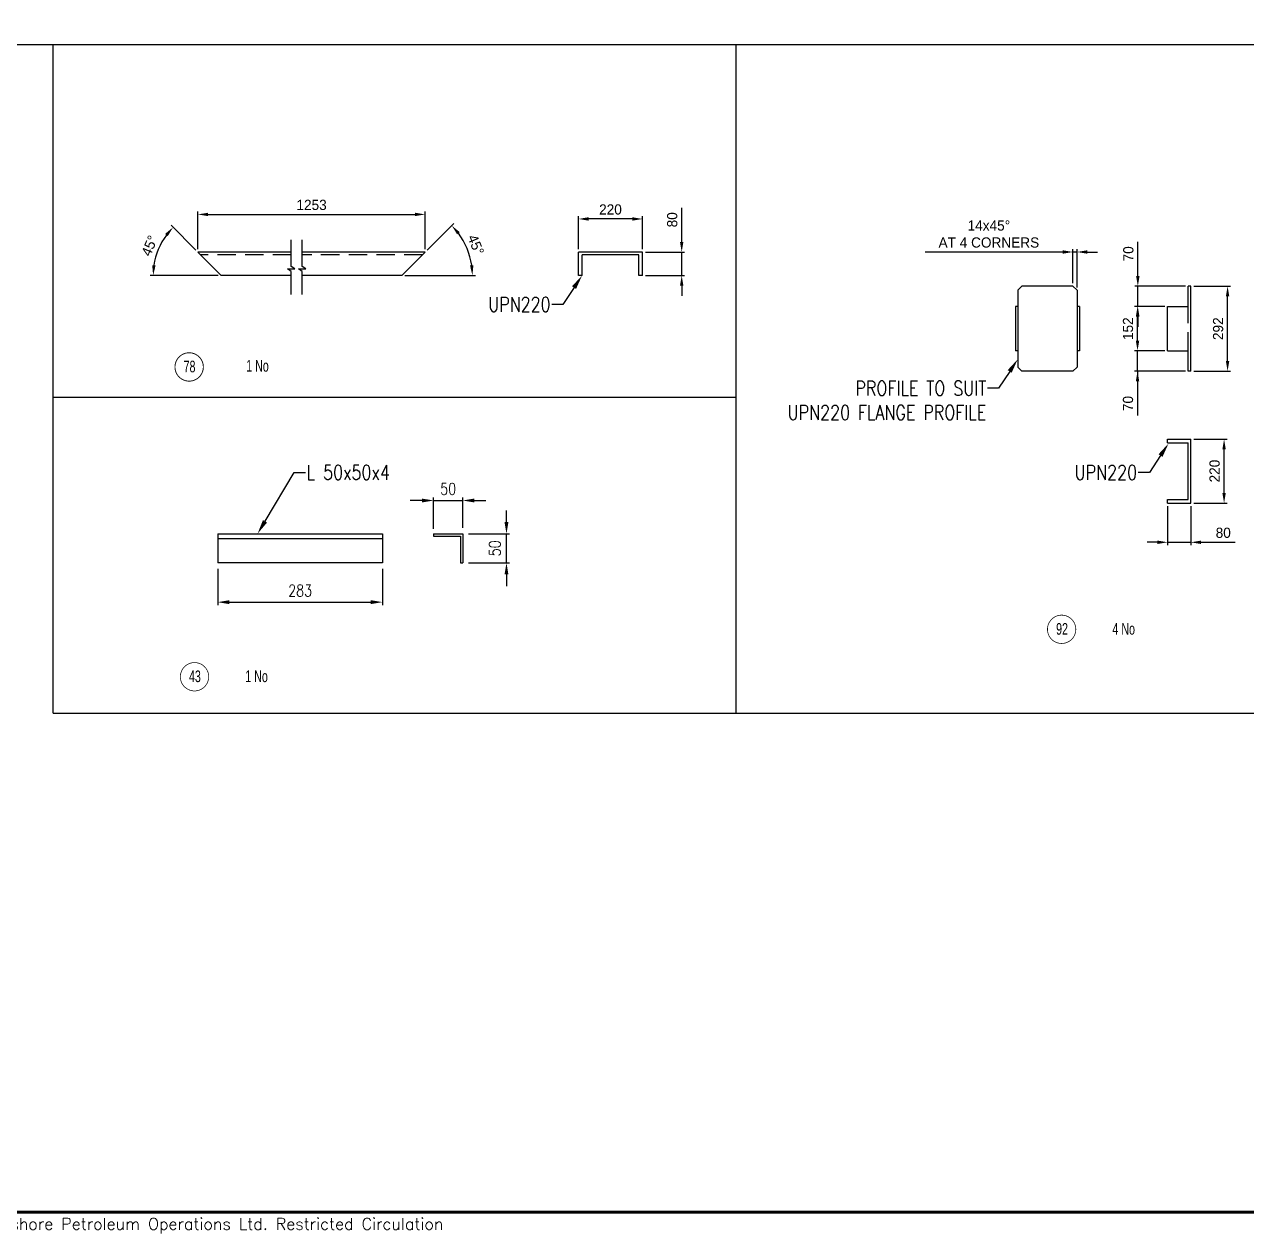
# Model space of a CAD drawing. Header units: millimetres. Extents: x 0 to 16187, y -20471 to 6290.
# Drawn here: x 11600.5 to 12020.5, y 1484.6 to 1900.2 of the extents above; entities that cross this region are included whole.
import ezdxf
from ezdxf import colors
from ezdxf.entities.mleader import LeaderData, LeaderLine
from ezdxf.enums import TextEntityAlignment as Align
from ezdxf.math import Vec2, Vec3

# ---------------------------------------------------------------- set-up
doc = ezdxf.new("R2010")
doc.units = ezdxf.units.MM
doc.header["$PDSIZE"] = -1
doc.linetypes.add('HIDDEN', pattern=[9.525, 6.35, -3.175])
doc.layers.add('BORDER1', color=3, linetype='Continuous')
doc.layers.add('BORDER2', color=7, linetype='Continuous')
doc.styles.add('ROMANC', font='ROMANC', dxfattribs={"height": 5})
doc.styles.add('ROMANS', font='ROMANS.shx', dxfattribs={"width": 0.8})
doc.styles.add('ROMANT', font='ROMANT', dxfattribs={"height": 4})
doc.styles.add('SLDTEXTSTYLE2', font='TXT', dxfattribs={"width": 0.686449})
doc.dimstyles.new('AM_ISO', dxfattribs={"dimtxt": 3.5, "dimasz": 3.5, "dimexe": 1, "dimexo": 1, "dimgap": 1.5, "dimtad": 1, "dimdsep": 46, "dimtxsty": 'Standard', "dimcen": 0, "dimclrd": 1, "dimclre": 1, "dimclrt": 1, "dimadec": 0, "dimazin": 2, "dimtp": 0.1, "dimtm": 0.1, "dimtfac": 0.71, "dimtdec": 3, "dimtmove": 0, "dimatfit": 3, "dimfxl": 1, "dimlwd": -1, "dimlwe": -1, "dimarcsym": 1})
doc.dimstyles.new('ISO-25', dxfattribs={"dimtxt": 2.5, "dimasz": 2.5, "dimexe": 1.25, "dimexo": 0.625, "dimtad": 1, "dimtxsty": 'Standard', "dimcen": 2.5, "dimadec": 0, "dimazin": 0, "dimtfac": 1, "dimtmove": 0, "dimatfit": 3, "dimfxl": 1, "dimarcsym": 0})

# ---------------------------------------------------------------- blocks, each defined once
blk = doc.blocks.new('*U609')
at = {"layer": 'BORDER1', "color": 154, "true_color": 0x1859a9, "const_width": 1}
blk.add_lwpolyline([(1.81, 811), (1144, 811), (1144, 0), (0, 0), (0, 811)], close=True, dxfattribs=at)
at = {"layer": 'BORDER2', "color": 154, "true_color": 0x1859a9, "style": 'ROMANS'}
blk.add_text('2017 ADNOC Onshore . All rights reserved. Abu Dhabi Company for Onshore Petroleum Operations Ltd. Restricted Circulation', height=4, dxfattribs=at).set_placement((489.5, -2), align=Align.TOP_CENTER)
at = {"layer": 'BORDER2', "flags": 8}
for tag, height, style, p in [('REV-A', 3.24, 'ROMANS', (986.93, 140.25)), ('RE-A', 8.06, 'ROMANT', (1084.63, 7.17))]:
    blk.add_attdef(tag, text='', height=height, dxfattribs=dict(at, style=style)).set_placement(p, align=Align.CENTER)
at = {"layer": 'BORDER2', "style": 'ROMANS', "width": 3.830216}
blk.add_attdef('DATE-A', text='', height=3.24, dxfattribs=at).set_placement((995.51, 140.25), (1008.51, 140.25), align=Align.FIT)
at = {"layer": 'BORDER2'}
for tag, height, style, p in [('DRN-A', 3.24, 'ROMANS', (1018.38, 140.25)), ('CHD-A', 3.24, 'ROMANS', (1032.35, 140.25)), ('APD-A', 3.24, 'ROMANS', (1046.64, 140.25)), ('CONS_CONT_VEND', 4.2, 'ROMANC', (1061.39, 72.83))]:
    blk.add_attdef(tag, text='', height=height, dxfattribs=dict(at, style=style)).set_placement(p, align=Align.CENTER)
at = {"layer": 'BORDER2', "style": 'ROMANS', "width": 0.8}
for tag, p, height in [('1:X', (997.23, 122.55), 3.5), ('LOC', (1042.74, 122.55), 3.5), ('PROJ_NO', (1118.64, 122.55), 3.5), ('CONS_DRG_NO', (1011, 63), 3)]:
    blk.add_attdef(tag, p, '', height=height, dxfattribs=at)
at = {"layer": 'BORDER2', "lineweight": 30, "width": 0.8, "flags": 104}
blk.add_attdef('COMMENTS-A', text='', height=2.2, dxfattribs=at).set_placement((1055.21, 142.07), align=Align.MIDDLE_LEFT)
at = {"layer": 'BORDER2', "style": 'ROMANS', "width": 0.8}
for tag, p in [('PROJECT_TITLE_1', (1061.07, 55.35)), ('PROJECT_TITLE_2', (1061.07, 49.3))]:
    blk.add_attdef(tag, text='', height=3.5, dxfattribs=at).set_placement(p, align=Align.MIDDLE)
at = {"layer": 'BORDER2', "style": 'ROMANT', "width": 0.8}
for tag, p in [('DRG_TITLE_1', (1061.07, 36.31)), ('DRG_TITLE_2', (1061.07, 28.31)), ('DRG_TITLE_3', (1061.07, 20.31))]:
    blk.add_attdef(tag, text='', height=5, dxfattribs=at).set_placement(p, align=Align.CENTER)
at = {"layer": 'BORDER2', "style": 'ROMANT'}
for tag, p in [('AR', (995, 7.17)), ('PA', (1011.74, 7.17)), ('DC', (1028.45, 7.17)), ('TS', (1120.84, 7.17))]:
    blk.add_attdef(tag, p, '', height=8.06, dxfattribs=at)
for tag, p in [('SRNO', (1074.7, 7.17)), ('SH', (1115.8, 7.18))]:
    blk.add_attdef(tag, text='', height=8.06, dxfattribs=at).set_placement(p, align=Align.RIGHT)
at = {"layer": 'BORDER2', "style": 'ROMANS', "flags": 2}
blk.add_attdef('TB_VERSION', text='', height=2, dxfattribs=at).set_placement((1, -1), align=Align.TOP_LEFT)
blk = doc.blocks.new('*D5546')
at = {"color": 1, "linetype": 'ByBlock'}
for p, q in [((11660.14, 1822.97), (11660.14, 1835.94)), ((11738.23, 1822.97), (11738.23, 1835.94)), ((11663.64, 1834.94), (11734.73, 1834.94))]:
    blk.add_line(p, q, dxfattribs=at)
at = {"color": 1}
for points in [[(11663.64, 1835.52), (11663.64, 1834.35), (11660.14, 1834.94)], [(11734.73, 1834.35), (11734.73, 1835.52), (11738.23, 1834.94)]]:
    blk.add_solid(points, dxfattribs=at)
at = {"layer": 'Defpoints', "color": 0}
for p in [(11738.23, 1834.94), (11660.14, 1821.97), (11738.23, 1821.97)]:
    blk.add_point(p, dxfattribs=at)
at = {"color": 1, "insert": (11699.19, 1838.19), "char_height": 3.5, "attachment_point": 5}
blk.add_mtext('1253', dxfattribs=at)
blk = doc.blocks.new('*D5547')
at = {"color": 1, "linetype": 'ByBlock'}
for p, q in [((11790.91, 1822.97), (11790.91, 1834.38)), ((11809.41, 1833.38), (11794.41, 1833.38)), ((11812.91, 1822.97), (11812.91, 1834.38))]:
    blk.add_line(p, q, dxfattribs=at)
at = {"color": 1}
for points in [[(11794.41, 1833.97), (11794.41, 1832.8), (11790.91, 1833.38)], [(11809.41, 1832.8), (11809.41, 1833.97), (11812.91, 1833.38)]]:
    blk.add_solid(points, dxfattribs=at)
at = {"layer": 'Defpoints', "color": 0}
for p in [(11790.91, 1833.38), (11790.91, 1821.97), (11812.91, 1821.97)]:
    blk.add_point(p, dxfattribs=at)
at = {"color": 1, "insert": (11801.91, 1836.63), "char_height": 3.5, "attachment_point": 5}
blk.add_mtext('220', dxfattribs=at)
blk = doc.blocks.new('*D5548')
at = {"color": 1, "linetype": 'ByBlock'}
for p, q in [((11826.39, 1825.47), (11826.39, 1837.22)), ((11813.91, 1821.97), (11827.39, 1821.97)), ((11826.39, 1813.97), (11826.39, 1821.97)), ((11813.91, 1813.97), (11827.39, 1813.97)), ((11826.39, 1810.47), (11826.39, 1806.97))]:
    blk.add_line(p, q, dxfattribs=at)
at = {"color": 1}
for points in [[(11825.81, 1825.47), (11826.97, 1825.47), (11826.39, 1821.97)], [(11826.97, 1810.47), (11825.81, 1810.47), (11826.39, 1813.97)]]:
    blk.add_solid(points, dxfattribs=at)
at = {"layer": 'Defpoints', "color": 0}
for p in [(11812.91, 1821.97), (11826.39, 1821.97), (11812.91, 1813.97)]:
    blk.add_point(p, dxfattribs=at)
at = {"color": 1, "insert": (11823.14, 1833.09), "char_height": 3.5, "attachment_point": 5, "rotation": 90}
blk.add_mtext('80', dxfattribs=at)
blk = doc.blocks.new('*D5549')
at = {"color": 1, "linetype": 'ByBlock'}
for p, q in [((11738.94, 1822.68), (11748.08, 1831.81)), ((11731.23, 1813.97), (11755.47, 1813.97))]:
    blk.add_line(p, q, dxfattribs=at)
blk.add_arc((11730.23, 1813.97), 24.23, 8.2824, 36.7176, dxfattribs=at)
at = {"color": 1}
for points in [[(11750.1, 1828.84), (11749.22, 1828.08), (11747.37, 1831.1)], [(11753.63, 1817.42), (11754.8, 1817.5), (11754.47, 1813.97)]]:
    blk.add_solid(points, dxfattribs=at)
at = {"layer": 'Defpoints', "color": 0}
for p in [(11738.23, 1821.97), (11753.64, 1820.24), (11695.98, 1813.97), (11730.23, 1813.97), (11730.23, 1813.97)]:
    blk.add_point(p, dxfattribs=at)
at = {"color": 1, "insert": (11755.63, 1824.49), "char_height": 3.5, "attachment_point": 5, "rotation": 292.5}
blk.add_mtext('45%%d', dxfattribs=at)
blk = doc.blocks.new('*D5550')
at = {"color": 1, "linetype": 'ByBlock'}
for p, q in [((11659.43, 1822.68), (11650.88, 1831.22)), ((11667.14, 1813.97), (11643.74, 1813.97))]:
    blk.add_line(p, q, dxfattribs=at)
blk.add_arc((11668.14, 1813.97), 23.4, 143.5776, 171.4224, dxfattribs=at)
at = {"color": 1}
for points in [[(11649.75, 1827.48), (11648.86, 1828.24), (11651.59, 1830.52)], [(11644.42, 1817.5), (11645.58, 1817.42), (11644.74, 1813.97)]]:
    blk.add_solid(points, dxfattribs=at)
at = {"layer": 'Defpoints', "color": 0}
for p in [(11647.87, 1825.67), (11660.14, 1821.97), (11668.14, 1813.97), (11668.14, 1813.97), (11692.22, 1813.97)]:
    blk.add_point(p, dxfattribs=at)
at = {"color": 1, "insert": (11643.51, 1824.17), "char_height": 3.5, "attachment_point": 5, "rotation": 67.5}
blk.add_mtext('45%%d', dxfattribs=at)
blk = doc.blocks.new('*D5568')
at = {"color": 0, "lineweight": -2}
for p, q in [((11666.95, 1713.18), (11666.95, 1700.67)), ((11723.55, 1713.18), (11723.55, 1700.67)), ((11670.95, 1701.67), (11719.55, 1701.67))]:
    blk.add_line(p, q, dxfattribs=at)
at = {"color": 0}
for points in [[(11670.95, 1702.34), (11670.95, 1701), (11666.95, 1701.67)], [(11719.55, 1701), (11719.55, 1702.34), (11723.55, 1701.67)]]:
    blk.add_solid(points, dxfattribs=at)
at = {"layer": 'Defpoints', "color": 0}
for p in [(11666.95, 1715.18), (11723.55, 1715.18), (11723.55, 1701.67)]:
    blk.add_point(p, dxfattribs=at)
at = {"color": 0, "insert": (11695.25, 1705.67), "char_height": 4, "attachment_point": 5, "style": 'ROMANS'}
blk.add_mtext('283', dxfattribs=at)
blk = doc.blocks.new('*D5569')
at = {"color": 0, "lineweight": -2}
for p, q in [((11766.17, 1729.18), (11766.17, 1733.18)), ((11753.12, 1725.18), (11767.17, 1725.18)), ((11766.17, 1715.18), (11766.17, 1725.18)), ((11753.12, 1715.18), (11767.17, 1715.18)), ((11766.17, 1711.18), (11766.17, 1707.18))]:
    blk.add_line(p, q, dxfattribs=at)
at = {"color": 0}
for points in [[(11765.5, 1729.18), (11766.84, 1729.18), (11766.17, 1725.18)], [(11766.84, 1711.18), (11765.5, 1711.18), (11766.17, 1715.18)]]:
    blk.add_solid(points, dxfattribs=at)
at = {"layer": 'Defpoints', "color": 0}
for p in [(11751.12, 1725.18), (11766.17, 1725.18), (11751.12, 1715.18)]:
    blk.add_point(p, dxfattribs=at)
at = {"color": 0, "insert": (11762.17, 1720.18), "char_height": 4, "attachment_point": 5, "rotation": 90, "style": 'ROMANS'}
blk.add_mtext('50', dxfattribs=at)
blk = doc.blocks.new('*D5570')
at = {"color": 0, "lineweight": -2}
for p, q in [((11737.12, 1736.61), (11733.12, 1736.61)), ((11741.12, 1726.83), (11741.12, 1737.61)), ((11741.12, 1736.61), (11751.12, 1736.61)), ((11751.12, 1727.18), (11751.12, 1737.61)), ((11755.12, 1736.61), (11759.12, 1736.61))]:
    blk.add_line(p, q, dxfattribs=at)
at = {"color": 0}
for points in [[(11737.12, 1735.94), (11737.12, 1737.27), (11741.12, 1736.61)], [(11755.12, 1737.27), (11755.12, 1735.94), (11751.12, 1736.61)]]:
    blk.add_solid(points, dxfattribs=at)
at = {"layer": 'Defpoints', "color": 0}
for p in [(11751.12, 1736.61), (11741.12, 1724.83), (11751.12, 1725.18)]:
    blk.add_point(p, dxfattribs=at)
at = {"color": 0, "insert": (11746.12, 1740.61), "char_height": 4, "attachment_point": 5, "style": 'ROMANS'}
blk.add_mtext('50', dxfattribs=at)
blk = doc.blocks.new('*D5625')
at = {"color": 1, "linetype": 'ByBlock'}
for p, q in [((12002.37, 1757.72), (12013.79, 1757.72)), ((12012.79, 1739.22), (12012.79, 1754.22)), ((12002.37, 1735.72), (12013.79, 1735.72))]:
    blk.add_line(p, q, dxfattribs=at)
at = {"color": 1}
for points in [[(12013.37, 1754.22), (12012.2, 1754.22), (12012.79, 1757.72)], [(12012.2, 1739.22), (12013.37, 1739.22), (12012.79, 1735.72)]]:
    blk.add_solid(points, dxfattribs=at)
at = {"layer": 'Defpoints', "color": 0}
for p in [(12001.37, 1757.72), (12012.79, 1757.72), (12001.37, 1735.72)]:
    blk.add_point(p, dxfattribs=at)
at = {"color": 1, "insert": (12009.54, 1746.72), "char_height": 3.5, "attachment_point": 5, "rotation": 90}
blk.add_mtext('220', dxfattribs=at)
blk = doc.blocks.new('*D5626')
at = {"color": 1, "linetype": 'ByBlock'}
for p, q in [((11993.37, 1734.72), (11993.37, 1721.25)), ((12001.37, 1734.72), (12001.37, 1721.25)), ((11989.87, 1722.25), (11986.37, 1722.25)), ((11993.37, 1722.25), (12001.37, 1722.25)), ((12004.87, 1722.25), (12016.62, 1722.25))]:
    blk.add_line(p, q, dxfattribs=at)
at = {"color": 1}
for points in [[(11989.87, 1721.66), (11989.87, 1722.83), (11993.37, 1722.25)], [(12004.87, 1722.83), (12004.87, 1721.66), (12001.37, 1722.25)]]:
    blk.add_solid(points, dxfattribs=at)
at = {"layer": 'Defpoints', "color": 0}
for p in [(11993.37, 1735.72), (12001.37, 1735.72), (12001.37, 1722.25)]:
    blk.add_point(p, dxfattribs=at)
at = {"color": 1, "insert": (12012.5, 1725.5), "char_height": 3.5, "attachment_point": 5}
blk.add_mtext('80', dxfattribs=at)
blk = doc.blocks.new('*D5629')
at = {"color": 1, "linetype": 'ByBlock'}
for p, q in [((11992.37, 1803.26), (11982.03, 1803.26)), ((11983.03, 1791.56), (11983.03, 1799.76)), ((11992.37, 1788.06), (11982.03, 1788.06))]:
    blk.add_line(p, q, dxfattribs=at)
at = {"color": 1}
for points in [[(11983.62, 1799.76), (11982.45, 1799.76), (11983.03, 1803.26)], [(11982.45, 1791.56), (11983.62, 1791.56), (11983.03, 1788.06)]]:
    blk.add_solid(points, dxfattribs=at)
at = {"layer": 'Defpoints', "color": 0}
for p in [(11983.03, 1803.26), (11993.37, 1803.26), (11993.37, 1788.06)]:
    blk.add_point(p, dxfattribs=at)
at = {"color": 1, "insert": (11979.78, 1795.66), "char_height": 3.5, "attachment_point": 5, "rotation": 90}
blk.add_mtext('152', dxfattribs=at)
blk = doc.blocks.new('*D5630')
at = {"color": 1, "linetype": 'ByBlock'}
for p, q in [((11983.03, 1791.56), (11983.03, 1795.06)), ((11992.37, 1788.06), (11982.03, 1788.06)), ((11983.03, 1781.06), (11983.03, 1788.06)), ((11999.47, 1781.06), (11982.03, 1781.06)), ((11983.03, 1781.06), (11983.03, 1765.81)), ((11983.03, 1777.56), (11983.03, 1774.06))]:
    blk.add_line(p, q, dxfattribs=at)
at = {"color": 1}
for points in [[(11982.45, 1791.56), (11983.62, 1791.56), (11983.03, 1788.06)], [(11983.62, 1777.56), (11982.45, 1777.56), (11983.03, 1781.06)]]:
    blk.add_solid(points, dxfattribs=at)
at = {"layer": 'Defpoints', "color": 0}
for p in [(11983.03, 1788.06), (11993.37, 1788.06), (12000.47, 1781.06)]:
    blk.add_point(p, dxfattribs=at)
at = {"color": 1, "insert": (11979.78, 1769.94), "char_height": 3.5, "attachment_point": 5, "rotation": 90}
blk.add_mtext('70', dxfattribs=at)
blk = doc.blocks.new('*D5631')
at = {"color": 1, "linetype": 'ByBlock'}
for p, q in [((11983.15, 1813.76), (11983.15, 1825.51)), ((11999.47, 1810.26), (11982.15, 1810.26)), ((11983.15, 1803.26), (11983.15, 1810.26)), ((11992.37, 1803.26), (11982.15, 1803.26)), ((11983.15, 1799.76), (11983.15, 1796.26))]:
    blk.add_line(p, q, dxfattribs=at)
at = {"color": 1}
for points in [[(11982.56, 1813.76), (11983.73, 1813.76), (11983.15, 1810.26)], [(11983.73, 1799.76), (11982.56, 1799.76), (11983.15, 1803.26)]]:
    blk.add_solid(points, dxfattribs=at)
at = {"layer": 'Defpoints', "color": 0}
for p in [(11983.15, 1810.26), (12000.47, 1810.26), (11993.37, 1803.26)]:
    blk.add_point(p, dxfattribs=at)
at = {"color": 1, "insert": (11979.9, 1821.39), "char_height": 3.5, "attachment_point": 5, "rotation": 90}
blk.add_mtext('70', dxfattribs=at)
blk = doc.blocks.new('*D5632')
at = {"color": 1, "linetype": 'ByBlock'}
for p, q in [((12002.37, 1810.26), (12014.99, 1810.26)), ((12013.99, 1784.56), (12013.99, 1806.76)), ((12002.37, 1781.06), (12014.99, 1781.06))]:
    blk.add_line(p, q, dxfattribs=at)
at = {"color": 1}
for points in [[(12014.58, 1806.76), (12013.41, 1806.76), (12013.99, 1810.26)], [(12013.41, 1784.56), (12014.58, 1784.56), (12013.99, 1781.06)]]:
    blk.add_solid(points, dxfattribs=at)
at = {"layer": 'Defpoints', "color": 0}
for p in [(12001.37, 1810.26), (12013.99, 1810.26), (12001.37, 1781.06)]:
    blk.add_point(p, dxfattribs=at)
at = {"color": 1, "insert": (12010.74, 1795.66), "char_height": 3.5, "attachment_point": 5, "rotation": 90}
blk.add_mtext('292', dxfattribs=at)
blk = doc.blocks.new('*D5633')
at = {"color": 1, "linetype": 'ByBlock'}
for p, q in [((11960.86, 1811.26), (11960.86, 1823.02)), ((11962.26, 1809.86), (11962.26, 1823.02)), ((11957.36, 1822.02), (11910.03, 1822.02)), ((11962.26, 1822.02), (11960.86, 1822.02)), ((11965.76, 1822.02), (11969.26, 1822.02))]:
    blk.add_line(p, q, dxfattribs=at)
at = {"color": 1}
for points in [[(11957.36, 1821.44), (11957.36, 1822.61), (11960.86, 1822.02)], [(11965.76, 1822.61), (11965.76, 1821.44), (11962.26, 1822.02)]]:
    blk.add_solid(points, dxfattribs=at)
at = {"layer": 'Defpoints', "color": 0}
for p in [(11960.86, 1822.02), (11960.86, 1810.26), (11962.26, 1808.86)]:
    blk.add_point(p, dxfattribs=at)
at = {"color": 1, "insert": (11931.95, 1828.19), "char_height": 3.5, "attachment_point": 5}
blk.add_mtext('14x45%%D\\PAT 4 CORNERS', dxfattribs=at)

msp = doc.modelspace()

# ---------------------------------------------------------------- linework, layer by layer
for p, q in [((11083.63135, 1893.28748), (12062.63135, 1893.28748)), ((11610.39964, 1663.54003), (11610.39964, 1893.28748)), ((11844.94256, 1893.28748), (11844.94256, 1663.54003)), ((11692.22469, 1816.98665), (11692.22469, 1826.22307)), ((11695.97547, 1816.98665), (11695.97547, 1826.22307)), ((11660.13596, 1821.96903), (11668.13596, 1813.96903)), ((11692.22469, 1821.96903), (11660.13596, 1821.96903)), ((11738.2345, 1821.96903), (11695.97547, 1821.96903)), ((11738.2345, 1821.96903), (11730.2345, 1813.96903)), ((11790.91241, 1813.96903), (11790.91241, 1821.96903)), ((11812.91241, 1821.96903), (11790.91241, 1821.96903)), ((11811.66241, 1821.06903), (11792.16241, 1821.06903)), ((11792.16241, 1813.96903), (11792.16241, 1821.06903)), ((11811.66241, 1813.96903), (11811.66241, 1821.06903)), ((11812.91241, 1813.96903), (11812.91241, 1821.96903)), ((11692.22469, 1815.34283), (11690.96547, 1816.18378)), ((11690.96547, 1816.18378), (11693.42017, 1816.18378)), ((11693.42017, 1816.18378), (11692.22469, 1816.98665)), ((11692.22469, 1807.46917), (11692.22469, 1815.34283)), ((11695.97547, 1815.34283), (11694.71625, 1816.18378)), ((11694.71625, 1816.18378), (11697.17095, 1816.18378)), ((11697.17095, 1816.18378), (11695.97547, 1816.98665)), ((11695.97547, 1807.46917), (11695.97547, 1815.34283)), ((11692.22469, 1813.96903), (11668.13596, 1813.96903)), ((11730.2345, 1813.96903), (11695.97547, 1813.96903)), ((11792.16241, 1813.96903), (11790.91241, 1813.96903)), ((11812.91241, 1813.96903), (11811.66241, 1813.96903)), ((11943.26361, 1810.26438), (11941.86361, 1808.86438)), ((11960.86361, 1810.26438), (11943.26361, 1810.26438)), ((11960.86361, 1810.26438), (11962.26361, 1808.86438)), ((12001.372, 1810.26438), (12000.472, 1810.26438)), ((12000.472, 1803.26438), (12000.472, 1810.26438)), ((12001.372, 1781.06438), (12001.372, 1810.26438)), ((11941.86361, 1808.86438), (11941.86361, 1782.46438)), ((11962.26361, 1808.86438), (11962.26361, 1782.46438)), ((11941.06361, 1803.26438), (11941.06361, 1788.06438)), ((11941.86361, 1803.26438), (11941.06361, 1803.26438)), ((11963.06361, 1803.26438), (11962.26361, 1803.26438)), ((11963.06361, 1803.26438), (11963.06361, 1788.06438)), ((11993.372, 1788.06438), (11993.372, 1803.26438)), ((11993.372, 1803.26438), (12000.472, 1803.26438)), ((11941.86361, 1788.06438), (11941.06361, 1788.06438)), ((11963.06361, 1788.06438), (11962.26361, 1788.06438)), ((11993.372, 1788.06438), (12000.472, 1788.06438)), ((12000.472, 1781.06438), (12000.472, 1788.06438)), ((11941.86361, 1782.46438), (11943.26361, 1781.06438)), ((11960.86361, 1781.06438), (11943.26361, 1781.06438)), ((11962.26361, 1782.46438), (11960.86361, 1781.06438)), ((12001.372, 1781.06438), (12000.472, 1781.06438)), ((11610.39964, 1772.11881), (11844.94256, 1772.11881)), ((11993.372, 1757.7237), (12001.372, 1757.7237)), ((11993.372, 1756.4737), (11993.372, 1757.7237)), ((11993.372, 1756.4737), (12000.472, 1756.4737)), ((12000.472, 1736.9737), (12000.472, 1756.4737)), ((12001.372, 1735.7237), (12001.372, 1757.7237)), ((11993.372, 1735.7237), (11993.372, 1736.9737)), ((11993.372, 1736.9737), (12000.472, 1736.9737)), ((11993.372, 1735.7237), (12001.372, 1735.7237)), ((11666.95079, 1725.17783), (11723.55079, 1725.17783)), ((11666.95079, 1725.17783), (11666.95079, 1715.17783)), ((11666.95079, 1723.57783), (11723.55079, 1723.57783)), ((11723.55079, 1725.17783), (11723.55079, 1715.17783)), ((11741.11845, 1725.17783), (11751.11845, 1725.17783)), ((11741.11845, 1725.17783), (11741.11845, 1724.37783)), ((11741.11845, 1724.37783), (11750.31845, 1724.37783)), ((11750.31845, 1724.37783), (11750.31845, 1715.17783)), ((11751.11845, 1725.17783), (11751.11845, 1715.17783)), ((11723.55079, 1715.17783), (11666.95079, 1715.17783)), ((11750.31845, 1715.17783), (11751.11845, 1715.17783)), ((11610.39964, 1663.54003), (11844.94256, 1663.54003)), ((11844.94256, 1663.54003), (12062.63135, 1663.54003))]:
    msp.add_line(p, q)
at = {"color": 2, "linetype": 'HIDDEN'}
for p, q in [((11692.22469, 1821.06903), (11661.03596, 1821.06903)), ((11737.3345, 1821.06903), (11695.97547, 1821.06903)), ((12000.472, 1788.06438), (12000.472, 1803.26438))]:
    msp.add_line(p, q, dxfattribs=at)
at = {"color": 2}
for points in [[(11661.98997, 1782.50921, 0.3125, 0.3125, 1), (11652.23997, 1782.50921, 0.3125, 0.3125, 1)], [(11663.83453, 1676.03089, 0.25, 0.25, 1), (11654.08453, 1676.03089, 0.25, 0.25, 1)]]:
    msp.add_lwpolyline(points, format="xyseb", close=True, dxfattribs=at)
at = {"color": 4}
msp.add_lwpolyline([(11961.83919, 1692.33757, 0.25, 0.25, 1), (11952.08919, 1692.33757, 0.25, 0.25, 1)], format="xyseb", close=True, dxfattribs=at)

# ---------------------------------------------------------------- block references
at = {"layer": 'BORDER1'}
msp.add_blockref('*U609', (11083.63135, 1491.98256), dxfattribs=at)

# ---------------------------------------------------------------- texts
at = {"color": 2, "style": 'SLDTEXTSTYLE2', "width": 0.686449}
for s, p in [('78', (11657.24815, 1782.66359)), ('1 No', (11680.59509, 1782.90166)), ('43', (11659.09271, 1676.18527)), ('1 No', (11680.28327, 1676.18527))]:
    msp.add_text(s, height=4, dxfattribs=at).set_placement(p, align=Align.MIDDLE_CENTER)
at = {"color": 4, "style": 'SLDTEXTSTYLE2', "width": 0.686449}
for s, p in [('92', (11957.09737, 1692.49195)), ('4 No', (11978.28793, 1692.49195))]:
    msp.add_text(s, height=4, dxfattribs=at).set_placement(p, align=Align.MIDDLE_CENTER)

# ---------------------------------------------------------------- dimensions: what is measured, and where the dimension line sits
dim = msp.add_linear_dim(base=(11738.2345, 1834.93769), p1=(11660.13596, 1821.96903), p2=(11738.2345, 1821.96903), text='1253', dimstyle='AM_ISO', override={"dimtxt": 3.5, "dimlfac": 10, "dimtxsty": 'Standard'})
dim.commit()
dim.dimension.update_dxf_attribs({"geometry": '*D5546', "text_midpoint": (11699.18523, 1834.93769), "dimtype": 160})
for base, p1, p2, angle, override, picture, middle in [((11790.91241, 1833.38338), (11812.91241, 1821.96903), (11790.91241, 1821.96903), 180, {"dimlfac": 10}, '*D5547', (11801.91241, 1836.63338)), ((11826.38918, 1821.96903), (11812.91241, 1813.96903), (11812.91241, 1821.96903), 90, {"dimtxt": 3.5, "dimlfac": 10}, '*D5548', (11823.13918, 1833.09403)), ((11983.14694, 1810.26438), (11993.372, 1803.26438), (12000.472, 1810.26438), 90, {"dimtxt": 3.5, "dimlfac": 10}, '*D5631', (11979.89694, 1821.38938)), ((12013.99171, 1810.26438), (12001.372, 1781.06438), (12001.372, 1810.26438), 90, {"dimtxt": 3.5, "dimlfac": 10}, '*D5632', (12010.74171, 1795.66438)), ((11983.03321, 1803.26438), (11993.372, 1788.06438), (11993.372, 1803.26438), 90, {"dimtxt": 3.5, "dimlfac": 10}, '*D5629', (11979.78321, 1795.66438)), ((12012.78636, 1757.7237), (12001.372, 1735.7237), (12001.372, 1757.7237), 90, {"dimlfac": 10}, '*D5625', (12009.53636, 1746.7237))]:
    dim = msp.add_linear_dim(base=base, p1=p1, p2=p2, angle=angle, dimstyle='AM_ISO', override=override)
    dim.commit()
    dim.dimension.update_dxf_attribs({"geometry": picture, "text_midpoint": middle})
dim = msp.add_linear_dim(base=(11960.86361, 1822.02457), p1=(11962.26361, 1808.86438), p2=(11960.86361, 1810.26438), text='<>x45%%D\\PAT 4 CORNERS', dimstyle='AM_ISO', override={"dimtxt": 3.5, "dimlfac": 10, "dimtxsty": 'Standard'})
dim.commit()
dim.dimension.update_dxf_attribs({"geometry": '*D5633', "text_midpoint": (11931.94695, 1828.19124)})
for base, line1, line2, picture, middle in [((11647.87027, 1825.66943), ((11692.22469, 1813.96903), (11668.13596, 1813.96903)), ((11660.13596, 1821.96903), (11668.13596, 1813.96903)), '*D5550', (11643.51383, 1824.16785)), ((11753.6422, 1820.2411), ((11738.2345, 1821.96903), (11730.2345, 1813.96903)), ((11730.2345, 1813.96903), (11695.97547, 1813.96903)), '*D5549', (11755.62588, 1824.48648))]:
    dim = msp.add_angular_dim_2l(base=base, line1=line1, line2=line2, dimstyle='AM_ISO')
    dim.commit()
    dim.dimension.update_dxf_attribs({"geometry": picture, "text_midpoint": middle})
dim = msp.add_linear_dim(base=(11983.03321, 1788.06438), p1=(12000.472, 1781.06438), p2=(11993.372, 1788.06438), angle=90, dimstyle='AM_ISO', override={"dimtxt": 3.5, "dimlfac": 10})
dim.commit()
dim.dimension.update_dxf_attribs({"geometry": '*D5630', "text_midpoint": (11983.03321, 1769.93938), "dimtype": 160})
at = {"color": 1}
for base, p1, p2, picture, middle in [((11751.11845, 1736.60592), (11741.11845, 1724.83014), (11751.11845, 1725.17783), '*D5570', (11746.11845, 1736.60592)), ((11723.55079, 1701.67064), (11666.95079, 1715.17783), (11723.55079, 1715.17783), '*D5568', (11695.25079, 1701.67064))]:
    dim = msp.add_linear_dim(base=base, p1=p1, p2=p2, dimstyle='ISO-25', override={"dimtxt": 4, "dimasz": 4, "dimexe": 1, "dimexo": 2, "dimgap": 2, "dimlfac": 5, "dimtxsty": 'ROMANS', "dimtix": 1}, dxfattribs=at)
    dim.commit()
    dim.dimension.update_dxf_attribs({"geometry": picture, "text_midpoint": middle, "dimtype": 160})
dim = msp.add_linear_dim(base=(12001.372, 1722.24694), p1=(11993.372, 1735.7237), p2=(12001.372, 1735.7237), dimstyle='AM_ISO', override={"dimtxt": 3.5, "dimlfac": 10})
dim.commit()
dim.dimension.update_dxf_attribs({"geometry": '*D5626', "text_midpoint": (12012.497, 1725.49694)})
dim = msp.add_linear_dim(base=(11766.16981, 1725.17783), p1=(11751.11845, 1715.17783), p2=(11751.11845, 1725.17783), angle=90, dimstyle='ISO-25', override={"dimtxt": 4, "dimasz": 4, "dimexe": 1, "dimexo": 2, "dimgap": 2, "dimlfac": 5, "dimtxsty": 'ROMANS', "dimtix": 1}, dxfattribs=at)
dim.commit()
dim.dimension.update_dxf_attribs({"geometry": '*D5569', "text_midpoint": (11766.16981, 1720.17783), "dimtype": 160})

# ---------------------------------------------------------------- leaders
ml = msp.add_multileader_mtext('Standard', dxfattribs=at)
ml.set_content('UPN220', color=1, style='ROMANS')
ml.set_leader_properties()
ml.build(insert=Vec2(0, 0))
ml.multileader.update_dxf_attribs({"dogleg_length": 3.84358, "arrow_head_size": 5})
ctx = ml.context
ctx.base_point, ctx.char_height, ctx.arrow_head_size, ctx.landing_gap_size, ctx.plane_origin = Vec3(11758.44931, 1804.01374), 5, 5, 0.4, Vec3(63344.83759, -25685.37939)
ctx.text_align_type = 2
notes = []
notes.append((ctx, [(0, (1, 1, 0), (11785.57288, 1804.01374), (-1, 0), 3.84358, [(0, [(11792.16241, 1813.96903)], 0, [])])]))
ctx.mtext.insert, ctx.mtext.width, ctx.mtext.alignment = Vec3(11781.32931, 1806.51374), 144.3262905, 3
ml = msp.add_multileader_mtext('Standard', dxfattribs=at)
ml.set_content('PROFILE TO SUIT\\PUPN220 FLANGE PROFILE', color=1, style='ROMANS')
ml.set_leader_properties()
ml.build(insert=Vec2(0, 0))
ml.multileader.update_dxf_attribs({"dogleg_length": 3.84358, "arrow_head_size": 5})
ctx = ml.context
ctx.base_point, ctx.char_height, ctx.arrow_head_size, ctx.landing_gap_size, ctx.plane_origin = Vec3(11854.03051, 1775.18977), 5, 5, 0.4, Vec3(63494.53879, -25714.20336)
ctx.text_align_type = 2
notes.append((ctx, [(0, (1, 1, 0), (11935.27409, 1775.18977), (-1, 0), 3.84358, [(0, [(11941.86361, 1785.14505)], 0, [])])]))
ctx.mtext.insert, ctx.mtext.width, ctx.mtext.alignment = Vec3(11931.03051, 1777.68977), 144.3262905, 3
ml = msp.add_multileader_mtext('Standard', dxfattribs=at)
ml.set_content('UPN220', color=1, style='ROMANS')
ml.set_leader_properties()
ml.build(insert=Vec2(0, 0))
ml.multileader.update_dxf_attribs({"dogleg_length": 3.84358, "arrow_head_size": 5})
ctx = ml.context
ctx.base_point, ctx.char_height, ctx.arrow_head_size, ctx.landing_gap_size, ctx.plane_origin = Vec3(11959.98336, 1746.26192), 5, 5, 0.4, Vec3(63546.37164, -25743.13121)
ctx.text_align_type = 2
notes.append((ctx, [(0, (1, 1, 0), (11987.10693, 1746.26192), (-1, 0), 3.84358, [(0, [(11993.69646, 1756.2172)], 0, [])])]))
ctx.mtext.insert, ctx.mtext.width, ctx.mtext.alignment = Vec3(11982.86336, 1748.76192), 144.3262905, 3
ml = msp.add_multileader_mtext('Standard', dxfattribs=at)
ml.set_content('L 50x50x4', color=1, style='ROMANS')
ml.set_leader_properties()
ml.build(insert=Vec2(0, 0))
ml.multileader.update_dxf_attribs({"dogleg_length": 3.84358, "arrow_head_size": 5})
ctx = ml.context
ctx.base_point, ctx.char_height, ctx.arrow_head_size, ctx.landing_gap_size, ctx.plane_origin = Vec3(11697.07989, 1746.26516), 5, 5, 0.4, Vec3(63028.97201, -25745.06394)
notes.append((ctx, [(0, (1, 1, 0), (11693.23632, 1746.26516), (1, 0), 3.84358, [(0, [(11680.61829, 1725.17783)], 0, [])])]))
ctx.mtext.insert, ctx.mtext.width = Vec3(11697.47989, 1748.76516), 144.3262905
for ctx, leaders in notes:
    for number, flags, end, landing, length, lines in leaders:
        leader = LeaderData()
        leader.index, (leader.has_last_leader_line, leader.has_dogleg_vector, leader.attachment_direction) = number, flags
        leader.last_leader_point, leader.dogleg_vector, leader.dogleg_length = Vec3(end), Vec3(landing), length
        for number, points, colour, breaks in lines:
            line = LeaderLine()
            line.index, line.vertices, line.color, line.breaks = number, Vec3.list(points), colors.encode_raw_color(colour), breaks
            leader.lines.append(line)
        ctx.leaders.append(leader)

doc.saveas('drawing.dxf')
